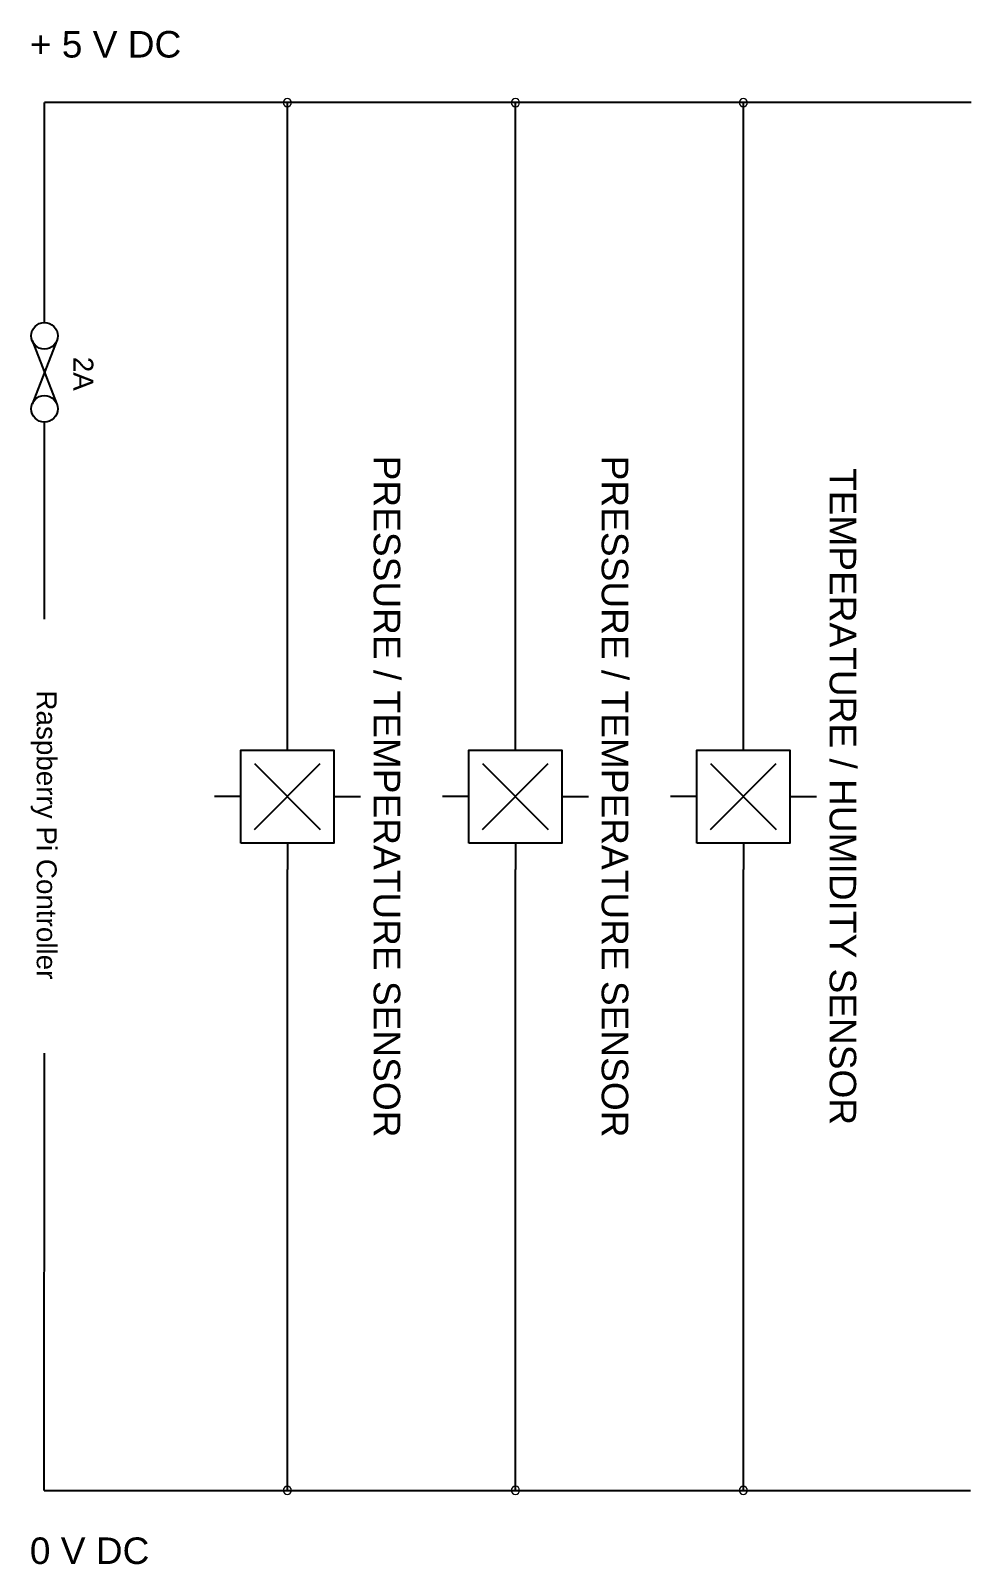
# Model space of a CAD drawing. Header units: millimetres. Extents: x -325 to 284974, y -1 to 659558.
# Drawn here: x 414.2 to 485, y 66.9 to 182.4 of the extents above; entities that cross this region are included whole.
import ezdxf

# ---------------------------------------------------------------- set-up
doc = ezdxf.new("R2010")
doc.units = ezdxf.units.MM
doc.header["$LTSCALE"] = 0.5
doc.layers.add('DRAWING', color=7, linetype='Continuous')
doc.layers.add('TEXT', color=2, linetype='Continuous')
doc.styles.add('Arial', font='arial.ttf')

# ---------------------------------------------------------------- blocks, each defined once
blk = doc.blocks.new('FUSE')
at = {"layer": 'DRAWING'}
for p, q in [((0.93, 6.14), (-0.93, 1.36)), ((-0.93, 6.14), (0.93, 1.36))]:
    blk.add_line(p, q, dxfattribs=at)
for centre in [(0, 6.5), (0, 1)]:
    blk.add_circle(centre, 1, dxfattribs=at)
blk = doc.blocks.new('JUNCTION')
at = {"layer": 'DRAWING', "lineweight": 13, "flags": 128}
blk.add_lwpolyline([(-0.3125, 0, 0.41421356), (0, -0.3125, 0.41421356), (0.3125, 0, 0.41421356), (0, 0.3125, 0.41421356)], format="xyb", close=True, dxfattribs=at)

msp = doc.modelspace()

# ---------------------------------------------------------------- linework, layer by layer
at = {"layer": 'DRAWING'}
for p, q in [((415.2, 160.45), (415.2, 177.02)), ((485.01, 177.02), (415.2, 177.02)), ((415.18, 72.45), (415.2, 105.4))]:
    msp.add_line(p, q, dxfattribs=at)
at = {"layer": 'DRAWING', "color": 0, "linetype": 'ByBlock'}
for p, q in [((433.49, 130.23), (433.49, 177.02)), ((450.67, 130.23), (450.67, 177.02)), ((467.84, 130.23), (467.84, 177.02)), ((415.18, 152.95), (415.18, 138.09)), ((433.49, 72.45), (433.49, 119.23)), ((450.67, 72.45), (450.67, 119.23)), ((467.84, 72.45), (467.84, 119.23)), ((415.18, 72.45), (484.96, 72.45))]:
    msp.add_line(p, q, dxfattribs=at)
at = {"layer": 'DRAWING', "color": 5, "linetype": 'ByBlock'}
for p, q in [((433.49, 128.23), (433.49, 130.23)), ((450.67, 128.23), (450.67, 130.23)), ((467.84, 128.23), (467.84, 130.23)), ((431.02, 127.21), (435.97, 122.26)), ((431.02, 122.26), (435.97, 127.21)), ((448.19, 127.21), (453.14, 122.26)), ((448.19, 122.26), (453.14, 127.21)), ((465.37, 127.21), (470.31, 122.26)), ((465.37, 122.26), (470.31, 127.21)), ((429.99, 124.73), (427.99, 124.73)), ((436.99, 124.73), (438.99, 124.73)), ((447.17, 124.73), (445.17, 124.73)), ((454.17, 124.73), (456.17, 124.73)), ((464.34, 124.73), (462.34, 124.73)), ((471.34, 124.73), (473.34, 124.73)), ((433.49, 121.23), (433.49, 119.23)), ((450.67, 121.23), (450.67, 119.23)), ((467.84, 121.23), (467.84, 119.23))]:
    msp.add_line(p, q, dxfattribs=at)
for points in [[(429.99, 121.23), (429.99, 128.23), (436.99, 128.23), (436.99, 121.23)], [(447.17, 121.23), (447.17, 128.23), (454.17, 128.23), (454.17, 121.23)], [(464.34, 121.23), (464.34, 128.23), (471.34, 128.23), (471.34, 121.23)]]:
    msp.add_lwpolyline(points, close=True, dxfattribs=at)

# ---------------------------------------------------------------- block references
at = {"layer": 'DRAWING', "rotation": 270}
for p in [(433.49, 177.02), (450.67, 177.02), (467.84, 177.02), (433.49, 72.45), (450.67, 72.45), (467.84, 72.45)]:
    msp.add_blockref('JUNCTION', p, dxfattribs=at)
at = {"layer": 'DRAWING'}
msp.add_blockref('FUSE', (415.19, 152.95), dxfattribs=at)

# ---------------------------------------------------------------- texts
at = {"layer": 'TEXT', "char_height": 2, "attachment_point": 1, "line_spacing_factor": 0.966482, "style": 'Arial'}
for s, insert in [('{+ 5 V DC}', (414.09, 182.42)), ('{0 V DC}', (414.09, 68.9))]:
    msp.add_mtext(s, dxfattribs=dict(at, insert=insert))
at = {"layer": 'TEXT', "attachment_point": 2, "rotation": 270, "line_spacing_factor": 0.966482, "style": 'Arial'}
for s, insert, char_height in [('{2A}', (418.87, 156.59), 1.5), ('{PRESSURE / TEMPERATURE SENSOR}', (441.99, 124.73), 2), ('{PRESSURE / TEMPERATURE SENSOR}', (459.17, 124.73), 2), ('{TEMPERATURE / HUMIDITY SENSOR}', (476.34, 124.73), 2), ('{Raspberry Pi Controller}', (416.11, 121.84), 1.5)]:
    msp.add_mtext(s, dxfattribs=dict(at, insert=insert, char_height=char_height))

doc.saveas('drawing.dxf')
